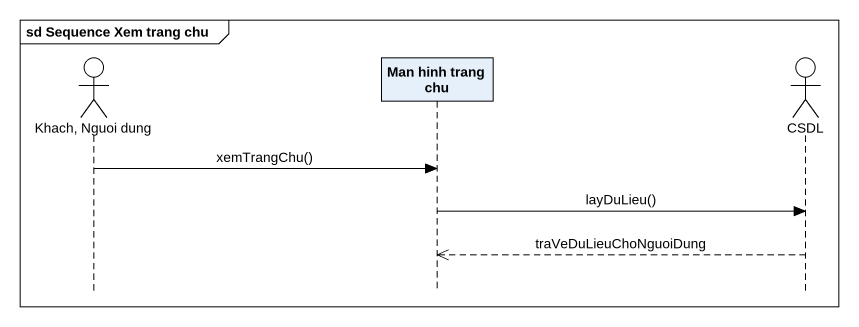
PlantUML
@startuml
mainframe sd Sequence Xem trang chu
hide footbox
actor "Khach, Nguoi dung" as Khach_Nguoi_dung
participant "Man hinh trang chu" as Man_hinh_trang_chu
actor CSDL

Khach_Nguoi_dung -> Man_hinh_trang_chu : xemTrangChu()
Man_hinh_trang_chu -> CSDL : layDuLieu()
CSDL -->> Man_hinh_trang_chu : traVeDuLieuChoNguoiDung
@enduml
